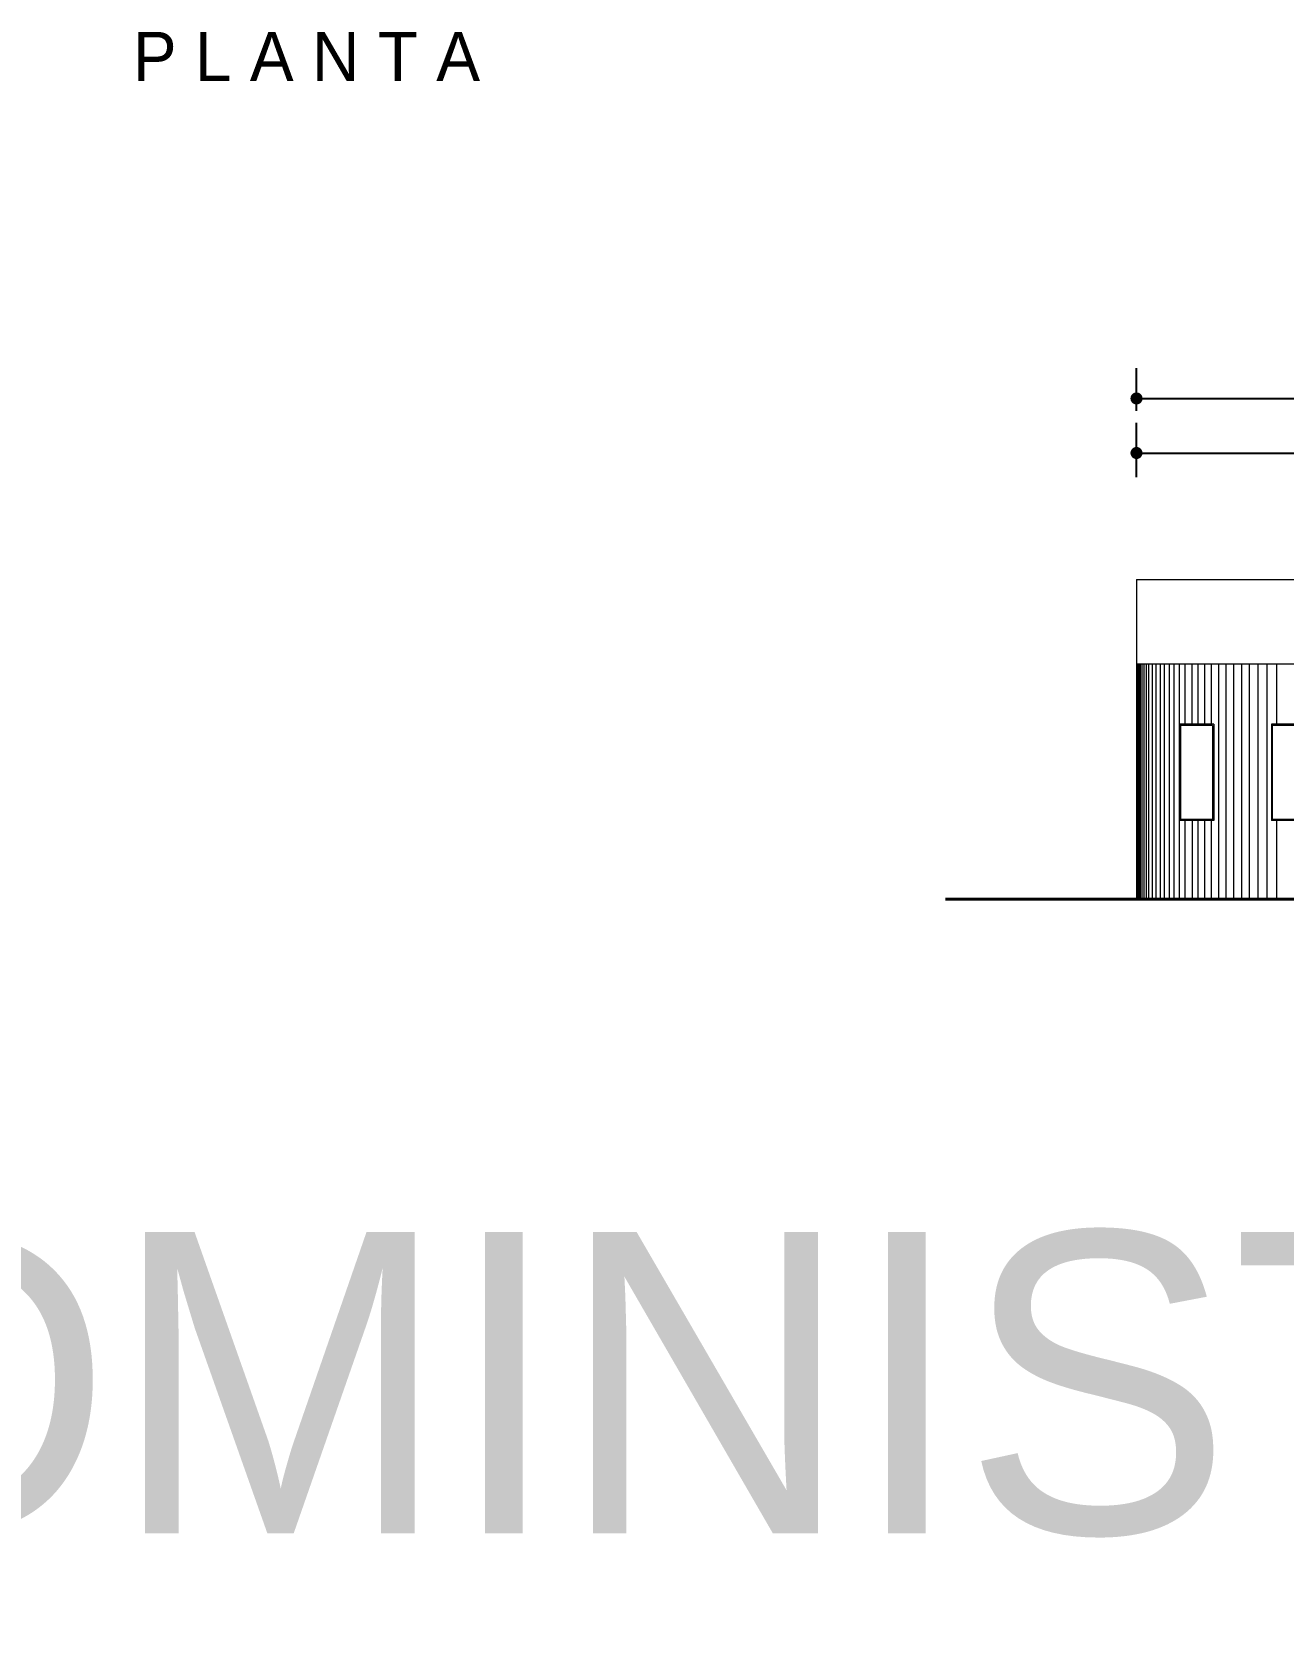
# Model space of a CAD drawing. Header units: millimetres. Extents: x 299 to 587, y 59 to 284.
# Drawn here: x 539.86 to 560.61, y 215.49 to 241.94 of the extents above; entities that cross this region are included whole.
import ezdxf

# ---------------------------------------------------------------- set-up
doc = ezdxf.new("R2010")
doc.units = ezdxf.units.MM
doc.linetypes.add('ACAD_ISO04W100', pattern=[30, 24, -3, 0, -3])
doc.layers.get('0').update_dxf_attribs({"lineweight": 5})
for name, color, linetype, lineweight in [('eje', 8, 'ACAD_ISO04W100', 13), ('escalones', 3, 'Continuous', 15), ('trr', 11, 'Continuous', 40), ('ventanas y canceleria', 4, 'Continuous', 13)]:
    doc.layers.add(name, color=color, linetype=linetype, lineweight=lineweight)
doc.dimstyles.new('cota1', dxfattribs={"dimtxt": 0.3, "dimasz": 0.3, "dimexe": 0.5, "dimexo": 0.2, "dimgap": 0.3, "dimtad": 2, "dimtih": 1, "dimtoh": 1, "dimdsep": 46, "dimtxsty": 'Standard', "dimblk": 'DOT', "dimcen": 0.5, "dimadec": 0, "dimazin": 0, "dimtfac": 1, "dimtmove": 0, "dimatfit": 3, "dimldrblk": 'DOT', "dimfxl": 1, "dimarcsym": 0})

# ---------------------------------------------------------------- blocks, each defined once
blk = doc.blocks.new('_Dot')
at = {"color": 0, "linetype": 'Continuous', "lineweight": -2}
blk.add_line((-0.5, 0), (-1, 0), dxfattribs=at)
at = {"color": 0, "linetype": 'Continuous', "const_width": 0.5}
blk.add_lwpolyline([(-0.25, 0, 1), (0.25, 0, 1)], format="xyb", close=True, dxfattribs=at)
blk = doc.blocks.new('*D40')
at = {"color": 0, "linetype": 'Continuous', "lineweight": -2}
for p, q in [((558.178, 234.556), (558.178, 235.456)), ((565.961, 234.556), (565.961, 235.456)), ((558.378, 234.956), (565.761, 234.956))]:
    blk.add_line(p, q, dxfattribs=at)
at = {"layer": 'Defpoints', "color": 0, "linetype": 'Continuous'}
for p in [(565.961, 234.956), (558.178, 234.356), (565.961, 234.356)]:
    blk.add_point(p, dxfattribs=at)
at = {"color": 0, "linetype": 'Continuous', "lineweight": -2, "xscale": 0.2, "yscale": 0.2, "zscale": 0.2, "rotation": 180}
blk.add_blockref('_Dot', (558.178, 234.956), dxfattribs=at)
at = {"color": 0, "linetype": 'Continuous', "lineweight": -2, "xscale": 0.2, "yscale": 0.2, "zscale": 0.2}
blk.add_blockref('_Dot', (565.961, 234.956), dxfattribs=at)
at = {"color": 0, "linetype": 'Continuous', "insert": (562.07, 235.256), "char_height": 0.2, "attachment_point": 5}
blk.add_mtext('7.78', dxfattribs=at)
blk = doc.blocks.new('*D43')
at = {"color": 0, "linetype": 'Continuous', "lineweight": -2}
for p, q in [((558.178, 235.656), (558.178, 236.361)), ((583.758, 235.656), (583.758, 236.361)), ((558.378, 235.861), (583.558, 235.861))]:
    blk.add_line(p, q, dxfattribs=at)
at = {"layer": 'Defpoints', "color": 0, "linetype": 'Continuous'}
for p in [(583.758, 235.861), (558.178, 235.456), (583.758, 235.456)]:
    blk.add_point(p, dxfattribs=at)
at = {"color": 0, "linetype": 'Continuous', "lineweight": -2, "xscale": 0.2, "yscale": 0.2, "zscale": 0.2, "rotation": 180}
blk.add_blockref('_Dot', (558.178, 235.861), dxfattribs=at)
at = {"color": 0, "linetype": 'Continuous', "lineweight": -2, "xscale": 0.2, "yscale": 0.2, "zscale": 0.2}
blk.add_blockref('_Dot', (583.758, 235.861), dxfattribs=at)
at = {"color": 0, "linetype": 'Continuous', "insert": (570.968, 236.161), "char_height": 0.2, "attachment_point": 5}
blk.add_mtext('25.58', dxfattribs=at)

msp = doc.modelspace()

# ---------------------------------------------------------------- linework, layer by layer
for p, q in [((558.188, 231.457), (558.188, 227.557)), ((558.198, 231.457), (558.198, 227.557)), ((558.218, 231.457), (558.218, 227.557)), ((558.238, 231.457), (558.238, 227.557)), ((558.268, 231.457), (558.268, 227.557)), ((558.298, 231.457), (558.298, 227.557)), ((558.338, 231.457), (558.338, 227.557)), ((558.378, 231.457), (558.378, 227.557)), ((558.438, 231.457), (558.438, 227.557)), ((558.498, 231.457), (558.498, 227.557)), ((558.568, 231.457), (558.568, 227.557)), ((558.638, 231.457), (558.638, 227.557)), ((558.718, 231.457), (558.718, 227.557)), ((558.798, 231.457), (558.798, 227.557)), ((558.888, 231.457), (558.888, 227.557)), ((558.978, 231.457), (558.978, 230.457)), ((559.098, 231.457), (559.098, 230.457)), ((559.198, 231.457), (559.198, 230.457)), ((559.308, 231.457), (559.308, 230.457)), ((559.418, 231.457), (559.418, 230.457)), ((559.538, 231.457), (559.538, 227.557)), ((559.658, 231.457), (559.658, 227.557)), ((559.788, 231.457), (559.788, 227.557)), ((559.918, 231.457), (559.918, 227.557)), ((560.048, 231.457), (560.048, 227.557)), ((560.188, 231.457), (560.188, 227.557)), ((560.338, 231.457), (560.338, 227.557)), ((560.498, 231.457), (560.498, 230.457)), ((558.978, 228.857), (558.978, 227.557)), ((559.099, 228.877), (559.099, 227.557)), ((559.198, 228.857), (559.198, 227.557)), ((559.308, 228.857), (559.308, 227.557)), ((559.418, 228.857), (559.418, 227.557)), ((560.498, 228.857), (560.498, 227.557))]:
    msp.add_line(p, q)
at = {"layer": 'escalones'}
msp.add_line((558.178, 231.457), (583.758, 231.457), dxfattribs=at)
at = {"layer": 'trr'}
for q in [(555.008, 227.557), (586.683, 227.557)]:
    msp.add_line((558.178, 227.557), q, dxfattribs=at)
at = {"layer": 'ventanas y canceleria'}
for p, q in [((558.178, 232.857), (583.758, 232.857)), ((558.178, 232.857), (558.178, 227.557)), ((558.896, 230.457), (558.896, 228.857)), ((559.459, 230.457), (558.896, 230.457)), ((558.906, 230.437), (558.906, 228.877)), ((559.439, 230.437), (558.906, 230.437)), ((559.439, 230.437), (559.439, 228.877)), ((559.459, 230.457), (559.459, 228.857)), ((560.419, 230.457), (560.419, 228.857)), ((561.486, 230.457), (560.419, 230.457)), ((560.429, 230.437), (560.429, 228.877)), ((561.466, 230.437), (560.429, 230.437)), ((559.459, 228.857), (558.896, 228.857)), ((559.439, 228.877), (558.906, 228.877)), ((561.486, 228.857), (560.419, 228.857)), ((561.466, 228.877), (560.429, 228.877))]:
    msp.add_line(p, q, dxfattribs=at)

# ---------------------------------------------------------------- texts
at = {"layer": 'eje', "color": 0, "linetype": 'ByBlock'}
msp.add_text('P L A N T A', height=0.816, dxfattribs=at).set_placement((541.53, 241.127))
at = {"layer": 'eje', "color": 0}
msp.add_text('ADMINISTRAÇÃO', height=5, dxfattribs=at).set_placement((531.898, 217.034))

# ---------------------------------------------------------------- dimensions: what is measured, and where the dimension line sits
at = {"linetype": 'Continuous'}
for base, p1, p2, picture, middle in [((583.758, 235.861), (558.178, 235.456), (583.758, 235.456), '*D43', (570.968, 236.161)), ((565.961, 234.956), (558.178, 234.356), (565.961, 234.356), '*D40', (562.07, 235.256))]:
    dim = msp.add_linear_dim(base=base, p1=p1, p2=p2, dimstyle='cota1', override={"dimtxt": 0.2, "dimasz": 0.2, "dimgap": 0.2}, dxfattribs=at)
    dim.commit()
    dim.dimension.update_dxf_attribs({"geometry": picture, "text_midpoint": middle})

doc.saveas('drawing.dxf')
